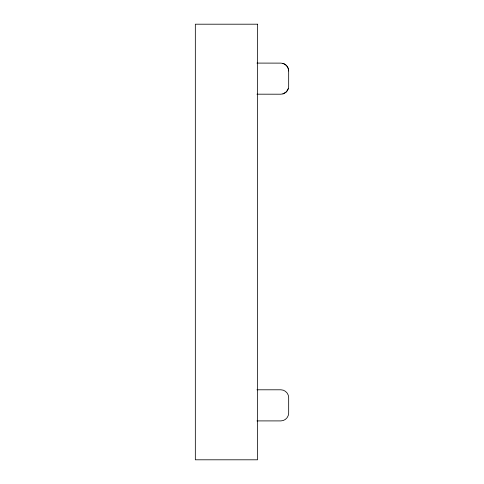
<?xml version="1.0" encoding="UTF-8"?>
<svg xmlns="http://www.w3.org/2000/svg" width="484" height="484" viewBox="0 0 484 484"><rect width="100%" height="100%" fill="white"/><g stroke="black" fill="none" stroke-linecap="round" stroke-linejoin="round"><path stroke-width="0.73" d="M256.962 94.18L280.895 94.205C285.088 94.198 288.712 90.544 288.67 86.346L288.67 70.936C288.7 66.78 285.088 63.041 280.895 63.12L256.962 63.095M288.404 88.372L286.395 91.887L282.904 93.914M256.962 389.795L280.895 389.795C285.082 389.771 288.7 393.468 288.67 397.636L288.67 413.064C288.7 417.232 285.082 420.929 280.895 420.905L256.962 420.905M282.904 63.386C286.238 64.305 288.652 67.506 288.67 70.954M257.555 24.2L195.33 24.2L195.33 459.8L257.555 459.8L257.555 24.2"/></g></svg>
